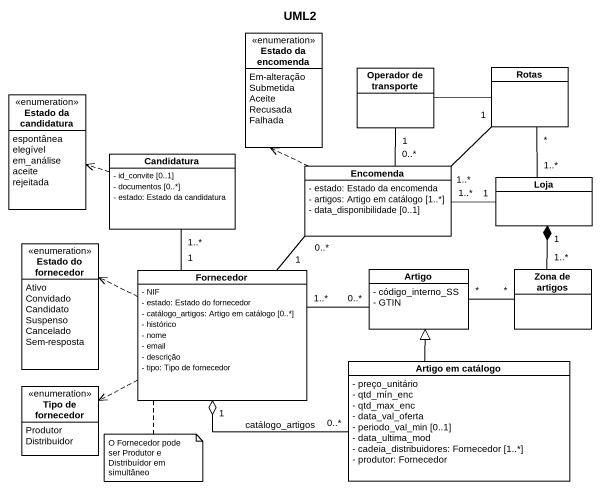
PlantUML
@startuml
title UML2
hide circle
hide empty members
skinparam classAttributeIconSize 0
enum "Estado da encomenda" as Estado_da_encomenda {
  Em-alteração
  Submetida
  Aceite
  Recusada
  Falhada
}
class "Operador de transporte" as Operador_de_transporte
class Rotas
enum "Estado da candidatura" as Estado_da_candidatura {
  espontânea
  elegível
  em_análise
  aceite
  rejeitada
}
class Candidatura {
  - id_convite [0..1]
  - documentos [0..*]
  - estado: Estado da candidatura
}
class Encomenda {
  - estado: Estado da encomenda
  - artigos: Artigo em catálogo [1..*]
  - data_disponibilidade [0..1]
}
class Loja
enum "Estado do fornecedor" as Estado_do_fornecedor {
  Ativo
  Convidado
  Candidato
  Suspenso
  Cancelado
  Sem-resposta
}
class Fornecedor {
  - NIF
  - estado: Estado do fornecedor
  - catálogo_artigos: Artigo em catálogo [0..*]
  - histórico
  - nome
  - email
  - descrição
  - tipo: Tipo de fornecedor
}
class Artigo {
  - código_interno_SS
  - GTIN
}
class "Zona de artigos" as Zona_de_artigos
class "Artigo em catálogo" as Artigo_em_catálogo {
  - preço_unitário
  - qtd_mín_enc
  - qtd_max_enc
  - data_val_oferta
  - periodo_val_min [0..1]
  - data_ultima_mod
  - cadeia_distribuidores: Fornecedor [1..*]
  - produtor: Fornecedor
}
enum "Tipo de fornecedor" as Tipo_de_fornecedor {
  Produtor
  Distribuidor
}
Operador_de_transporte -right- Rotas
Rotas "*" -- "1..*" Loja
Candidatura .left.> Estado_da_candidatura
Candidatura "1..*" -- "1" Fornecedor
Encomenda .up.> Estado_da_encomenda
Encomenda "0..*" -up- "1" Operador_de_transporte
Encomenda "1..*" -up- "1" Rotas
Encomenda "1..*" -right- "1" Loja
Fornecedor "1" -up- "0..*" Encomenda
Fornecedor .left.> Estado_do_fornecedor
Fornecedor .left.> Tipo_de_fornecedor
Artigo "0..*" -left- "1..*" Fornecedor
Zona_de_artigos "1..*" -up-* "1" Loja
Zona_de_artigos "*" -left- "*" Artigo
Artigo_em_catálogo "0..*" -left-o "1" Fornecedor : catálogo_artigos
Artigo_em_catálogo -up-|> Artigo
note bottom of Fornecedor : O Fornecedor pode ser Produtor e Distribuídor em simultâneo
@enduml
